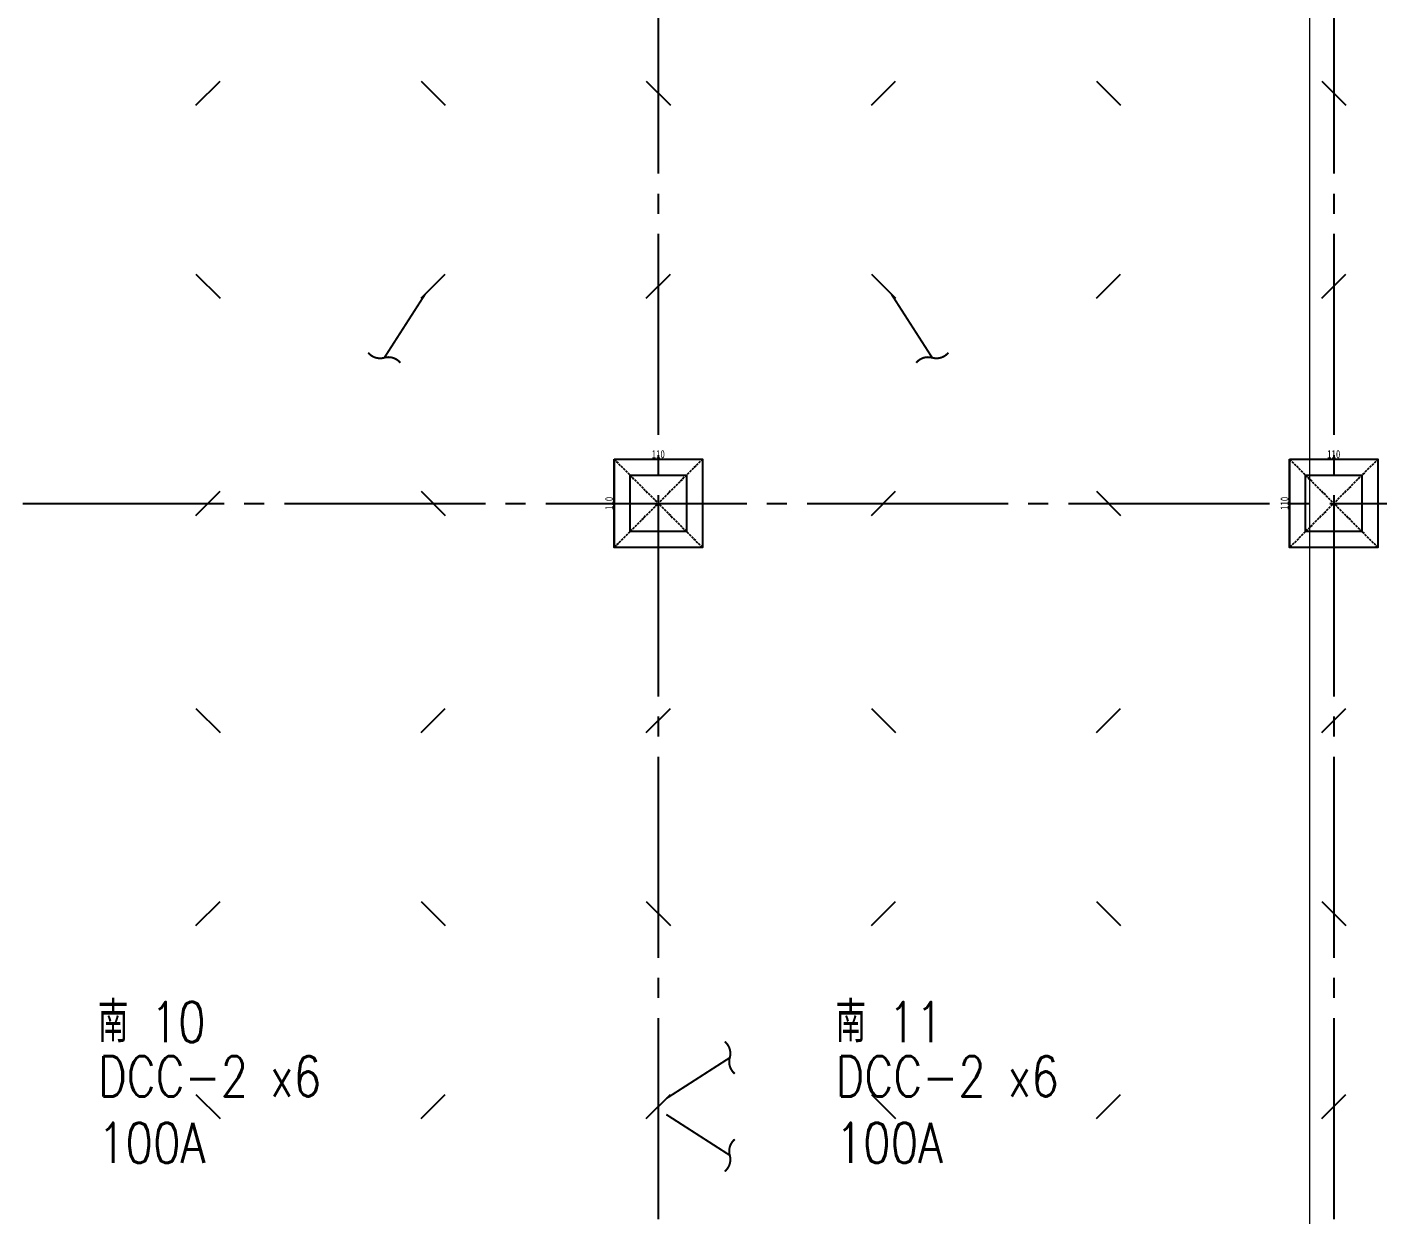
# Model space of a CAD drawing. Extents: x -3080 to 28500, y -1326 to 31609.
# Drawn here: x 7735 to 9415, y 615 to 2092 of the extents above; entities that cross this region are included whole.
import ezdxf
from ezdxf.enums import TextEntityAlignment as Align

# ---------------------------------------------------------------- set-up
doc = ezdxf.new("R2010")
doc.units = 0
doc.header["$LTSCALE"] = 100
for name, pattern in [('X-S-FAB-L05$0$COL-CEN-LIN', [3.25, 2.5, -0.25, 0.25, -0.25]), ('X-S-FAB-L05$0$DASHED', [0.75, 0.5, -0.25]), ('X-S-FAB-L05$0$HIDDEN', [0.4, 0.3, -0.1])]:
    doc.linetypes.add(name, pattern=pattern)
for name, color, linetype in [('0-xref', 8, 'Continuous'), ('188K-SM-03-F05-MECH-DCC-Y2257103$0$00_閥站分組', 1, 'Continuous'), ('188K-SM-07-F10-MECH-CR PIPE-Y2257103$0$00_閥站分組', 1, 'Continuous'), ('X-S-FAB-L05$0$BEAM', 8, 'Continuous'), ('X-S-FAB-L05$0$BLOCK', 8, 'Continuous'), ('X-S-FAB-L05$0$BR-D', 8, 'X-S-FAB-L05$0$DASHED'), ('X-S-FAB-L05$0$CCL', 8, 'X-S-FAB-L05$0$COL-CEN-LIN'), ('X-S-FAB-L05$0$COL', 8, 'Continuous'), ('X-S-FAB-L05$0$COL-S', 8, 'Continuous'), ('X-S-FAB-L05$0$S-FNDN', 8, 'Continuous'), ('X-S-FAB-L05$0$S-鋼柱', 8, 'Continuous'), ('X-S-FAB-L05$0$SLAB', 8, 'Continuous'), ('X-S-FAB-L05$0$斜撐', 8, 'Continuous')]:
    doc.layers.add(name, color=color, linetype=linetype)
doc.layers.add('X-S-FAB-L05$0$XREF', color=8, linetype='Continuous', lineweight=0)
doc.styles.add('188K-SM-03-F05-MECH-DCC-Y2257103$0$XFM1Q20-200k$0$12P7-XCM2P10$0$AA-TXT', font='simplex.shx', dxfattribs={"bigfont": 'china.shx'})
doc.styles.add('188K-SM-07-F10-MECH-CR PIPE-Y2257103$0$XFM1Q20-200k$0$12P7-XCM2P10$0$AA-TXT', font='simplex.shx', dxfattribs={"bigfont": 'china.shx'})
doc.styles.add('X-S-FAB-L05$0$DIM', font='', dxfattribs={"width": 0.8})
doc.styles.get('X-S-FAB-L05$0$DIM').set_extended_font_data('MingLiU')
doc.dimstyles.new('X-S-FAB-L05$0$JJP_005_defpoint', dxfattribs={"dimtxt": 20, "dimasz": 0.5, "dimexe": 0.5, "dimexo": 0.5, "dimgap": 0.5, "dimtad": 1, "dimdsep": 46, "dimtxsty": 'X-S-FAB-L05$0$DIM', "dimblk": 'X-S-FAB-L05$0$_None', "dimcen": 10, "dimclrd": 256, "dimclre": 256, "dimclrt": 256, "dimadec": 0, "dimazin": 0, "dimtfac": 1, "dimtix": 1, "dimtmove": 2, "dimatfit": 3, "dimldrblk": 'X-S-FAB-L05$0$_None', "dimfxl": 0.5, "dimtolj": 1, "dimtzin": 0, "dimarcsym": 0})

# ---------------------------------------------------------------- blocks, each defined once
blk = doc.blocks.new('*D174')
at = {"layer": 'DefPoints', "lineweight": -2, "transparency": 16777216}
blk.add_line((0, 0), (110, 0), dxfattribs=at)
at = {"layer": 'DefPoints', "color": 0, "transparency": 16777216}
for p in [(0, 0), (110, 0), (110, 0)]:
    blk.add_point(p, dxfattribs=at)
at = {"layer": 'DefPoints', "transparency": 16777216, "insert": (55, 6.1), "char_height": 10, "attachment_point": 5, "style": 'X-S-FAB-L05$0$DIM'}
blk.add_mtext('\\A1;110', dxfattribs=at)
blk = doc.blocks.new('X-S-FAB-L05$0$_None')
blk = doc.blocks.new('*D175')
at = {"layer": 'DefPoints', "lineweight": -2, "transparency": 16777216}
blk.add_line((0, 0), (0, -110), dxfattribs=at)
at = {"layer": 'DefPoints', "color": 0, "transparency": 16777216}
for p in [(0, 0), (0, -110), (0, -110)]:
    blk.add_point(p, dxfattribs=at)
at = {"layer": 'DefPoints', "transparency": 16777216, "insert": (-6.1, -55), "char_height": 10, "attachment_point": 5, "rotation": 90, "style": 'X-S-FAB-L05$0$DIM'}
blk.add_mtext('\\A1;110', dxfattribs=at)
blk = doc.blocks.new('X-S-FAB-L05$0$斜撐')
at = {"layer": 'X-S-FAB-L05$0$BR-D', "const_width": 0.5}
blk.add_lwpolyline([(962.11, 215.55, -0.296213), (957.95, 215.19, 0.299957), (953.75, 214.85, 0.006918)], format="xyb", dxfattribs=at)
at = {"layer": 'X-S-FAB-L05$0$BR-D', "linetype": 'ByBlock', "const_width": 0.5}
blk.add_lwpolyline([(964.37, 197.57), (957.95, 215.19)], dxfattribs=at)
blk = doc.blocks.new('X-S-FAB-L05$0$SC1')
at = {"layer": 'DefPoints'}
blk.add_line((27925, 8342.1), (27955, 8312.1), dxfattribs=at)
blk = doc.blocks.new('X-S-FAB-L05$0$VC(C)')
at = {"layer": 'X-S-FAB-L05$0$S-鋼柱', "rotation": 90}
for p in [(16287.1, -25930), (17127.1, -25930), (16567.1, -26170), (16847.1, -26170), (17407.1, -26170), (17687.1, -26170), (16287.1, -26440), (17127.1, -26440), (16567.1, -26710), (16847.1, -26710), (17407.1, -26710), (17687.1, -26710), (16287.1, -26950), (17127.1, -26950), (16567.1, -27190), (16847.1, -27190), (17407.1, -27190), (17687.1, -27190)]:
    blk.add_blockref('X-S-FAB-L05$0$SC1', p, dxfattribs=at)
at = {"layer": 'X-S-FAB-L05$0$S-鋼柱'}
for p in [(-19700, -6317.1), (-19420, -6317.1), (-18860, -6317.1), (-18580, -6317.1), (-19980, -6557.1), (-19140, -6557.1), (-19700, -6827.1), (-18860, -6827.1), (-19980, -7097.1), (-19140, -7097.1), (-19700, -7337.1), (-19420, -7337.1), (-18860, -7337.1), (-18580, -7337.1), (-19980, -7577.1), (-19140, -7577.1)]:
    blk.add_blockref('X-S-FAB-L05$0$SC1', p, dxfattribs=at)
at = {"layer": 'X-S-FAB-L05$0$斜撐'}
for p, xscale, yscale, zscale, rotation in [((3742.8, 3782.6), -5.000000000000004, 5, 5, 167.3146368959792), ((13297.2, 3782.6), 5.000000000000001, 5.000000000000001, 5.000000000000001, 192.6853631040205), ((6507.4, 5247.2), 5.000000000000002, 5.000000000000002, 5.000000000000002, 282.6853631040207), ((6507.4, -3747.2), -5, 5, 5, 257.3146368959793)]:
    blk.add_blockref('X-S-FAB-L05$0$斜撐', p, dxfattribs=dict(at, xscale=xscale, yscale=yscale, zscale=zscale, rotation=rotation))
blk = doc.blocks.new('X-S-FAB-L05$0$板_3_2', base_point=(11935, 9055))
at = {"layer": 'X-S-FAB-L05$0$S-FNDN', "color": 15, "lineweight": 0, "flags": 128}
blk.add_lwpolyline([(11935, 9055), (4350, 9055), (4350, 7470), (9330, 7470), (9330, -55), (11935, -55), (11935, 4530), (11070, 4530), (11070, 5003), (11935, 5003)], close=True, dxfattribs=at)
blk = doc.blocks.new('188K-SM-03-F05-MECH-DCC-Y2257103')
at = {"layer": '188K-SM-03-F05-MECH-DCC-Y2257103$0$00_閥站分組', "style": '188K-SM-03-F05-MECH-DCC-Y2257103$0$XFM1Q20-200k$0$12P7-XCM2P10$0$AA-TXT', "width": 0.8}
for s, p in [('南 10', (7823.1, 855)), ('南 11', (8740.4, 855)), ('DCC-2 x6', (7823.1, 787.5)), ('DCC-2 x6', (8740.4, 787.5)), ('100A', (7823.1, 704.8)), ('100A', (8740.4, 704.8))]:
    blk.add_text(s, height=50, dxfattribs=at).set_placement(p, align=Align.MIDDLE_LEFT)
blk = doc.blocks.new('188K-SM-07-F10-MECH-CR PIPE-Y2257103')
at = {"layer": '188K-SM-07-F10-MECH-CR PIPE-Y2257103$0$00_閥站分組', "style": '188K-SM-07-F10-MECH-CR PIPE-Y2257103$0$XFM1Q20-200k$0$12P7-XCM2P10$0$AA-TXT', "width": 0.8}
for s, p in [('南 10', (7823.077, 854.959)), ('南 11', (8740.377, 854.959)), ('DCC-2 x6', (7823.077, 787.459)), ('DCC-2 x6', (8740.377, 787.459)), ('100A', (7823.077, 704.816)), ('100A', (8740.377, 704.816))]:
    blk.add_text(s, height=50, dxfattribs=at).set_placement(p, align=Align.MIDDLE_LEFT)
blk = doc.blocks.new('*U59')
at = {"layer": 'DefPoints', "linetype": 'X-S-FAB-L05$0$HIDDEN', "ltscale": 0.1}
for p, q in [((110, 0), (0, -110)), ((0, 0), (110, -110))]:
    blk.add_line(p, q, dxfattribs=at)
at = {"layer": 'X-S-FAB-L05$0$COL', "ltscale": 0.1}
blk.add_lwpolyline([(0, 0), (110, 0), (110, -110), (0, -110)], close=True, dxfattribs=at)
at = {"layer": 'DefPoints'}
dim = blk.add_linear_dim(base=(0, -110), p1=(0, 0), p2=(0, -110), angle=90, dimstyle='X-S-FAB-L05$0$JJP_005_defpoint', override={"dimtxt": 10}, dxfattribs=at)
dim.commit()
dim.dimension.update_dxf_attribs({"geometry": '*D175', "text_midpoint": (-6.067, -55)})
dim = blk.add_linear_dim(base=(110, 0), p1=(0, 0), p2=(110, 0), dimstyle='X-S-FAB-L05$0$JJP_005_defpoint', override={"dimtxt": 10}, dxfattribs=at)
dim.commit()
dim.dimension.update_dxf_attribs({"geometry": '*D174', "text_midpoint": (55, 6.067)})
blk = doc.blocks.new('X-S-FAB-L05$0$FAB2-L05')
at = {"layer": 'X-S-FAB-L05$0$CCL'}
for p, q in [((-17640, 11005), (-17640, 0)), ((-16800, 11005), (-16800, 0)), ((-26880, 2220), (1210, 2220))]:
    blk.add_line(p, q, dxfattribs=at)
at = {"layer": 'X-S-FAB-L05$0$COL-S'}
for points in [[(-17675, 2255), (-17605, 2255), (-17605, 2185), (-17675, 2185)], [(-16835, 2255), (-16765, 2255), (-16765, 2185), (-16835, 2185)]]:
    blk.add_lwpolyline(points, close=True, dxfattribs=at)
at = {"layer": 'X-S-FAB-L05$0$BEAM'}
for p in [(-17695, 2275), (-16855, 2275)]:
    blk.add_blockref('*U59', p, dxfattribs=at)
blk = doc.blocks.new('X-S-FAB-L05')
at = {"layer": 'X-S-FAB-L05$0$COL-S'}
for points in [[(8485, 1535), (8555, 1535), (8555, 1465), (8485, 1465)], [(9325, 1535), (9395, 1535), (9395, 1465), (9325, 1465)]]:
    blk.add_lwpolyline(points, close=True, dxfattribs=at)
at = {"layer": 'X-S-FAB-L05$0$BEAM'}
for p in [(8465, 1555), (9305, 1555)]:
    blk.add_blockref('*U59', p, dxfattribs=at)
at = {"layer": 'X-S-FAB-L05$0$BLOCK'}
blk.add_blockref('X-S-FAB-L05$0$FAB2-L05', (26160, -720), dxfattribs=at)
at = {"layer": 'X-S-FAB-L05$0$SLAB', "color": 15, "lineweight": 0}
blk.add_blockref('X-S-FAB-L05$0$板_3_2', (11935, 9055), dxfattribs=at)
at = {"layer": 'X-S-FAB-L05$0$XREF'}
blk.add_blockref('X-S-FAB-L05$0$VC(C)', (0, 0), dxfattribs=at)

msp = doc.modelspace()

# ---------------------------------------------------------------- block references
at = {"layer": '0-xref'}
for name in ['X-S-FAB-L05', '188K-SM-03-F05-MECH-DCC-Y2257103']:
    msp.add_blockref(name, (0, 0), dxfattribs=at)

# ---------------------------------------------------------------- next in the draw order: block references
msp.add_blockref('188K-SM-07-F10-MECH-CR PIPE-Y2257103', (0, 0), dxfattribs=at)

doc.saveas('drawing.dxf')
